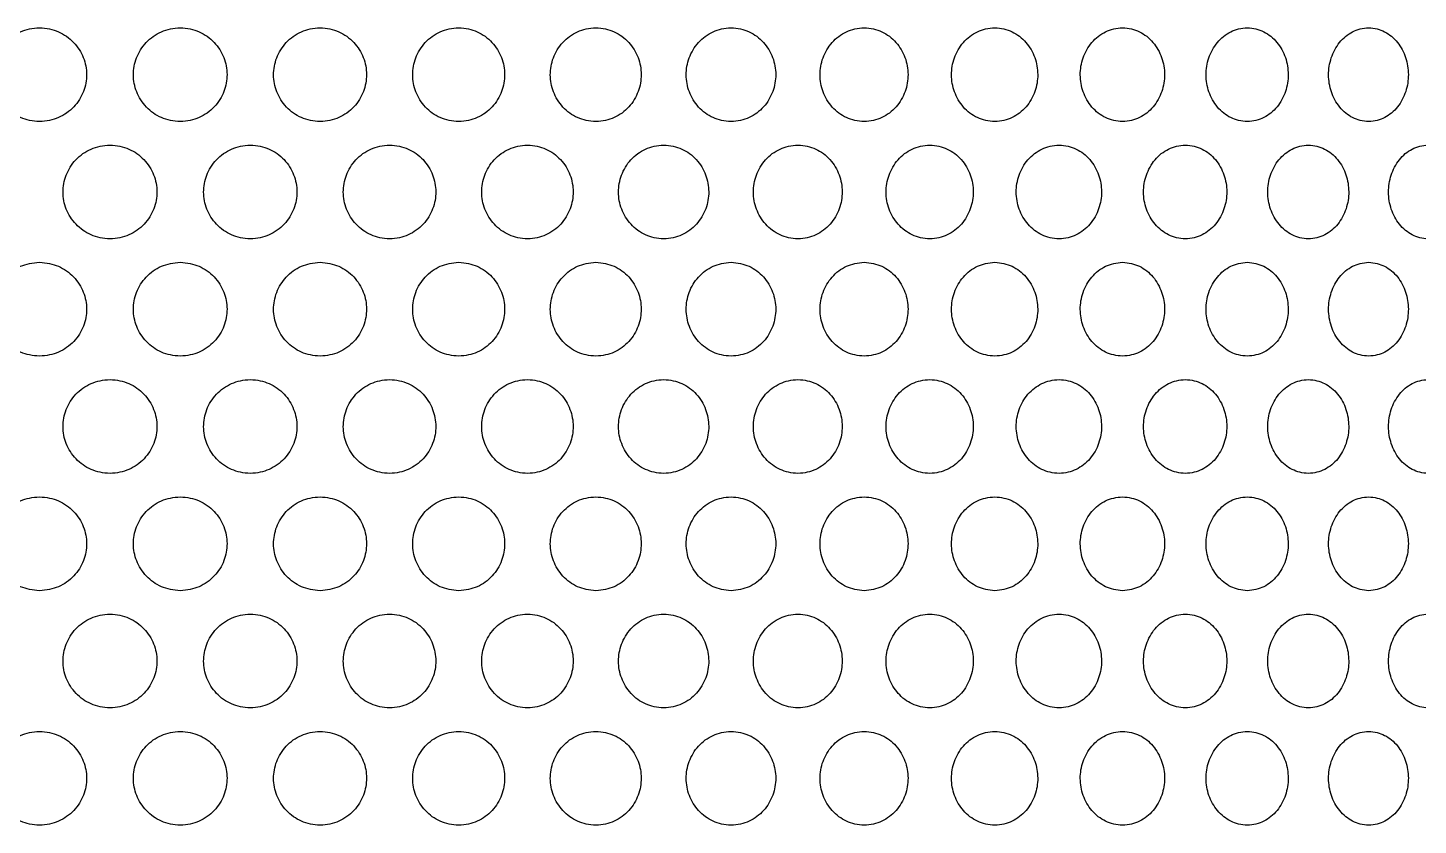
# Model space of a CAD drawing. Header units: millimetres. Extents: x 750 to 8479, y 2174 to 4333.
# Drawn here: x 1296.8 to 1415.4, y 2885.1 to 2953.1 of the extents above; entities that cross this region are included whole.
import ezdxf

# ---------------------------------------------------------------- set-up
doc = ezdxf.new("R2010")
doc.units = ezdxf.units.MM
doc.header["$LTSCALE"] = 153.67
doc.layers.add('02___PRT_ALL_AXES', color=7, linetype='CONTINUOUS')

msp = doc.modelspace()

# ---------------------------------------------------------------- linework, layer by layer
at = {"layer": '02___PRT_ALL_AXES', "color": 0, "linetype": 'Continuous'}
for points in [[(1297.82803, 2945.06591), (1297.23534, 2945.08775), (1296.17513, 2945.29974), (1294.84146, 2946.24269), (1294.00177, 2947.58256), (1293.72526, 2949.04925), (1293.99062, 2950.52312), (1294.82859, 2951.87762), (1296.16916, 2952.83075), (1297.23296, 2953.04428), (1297.82803, 2953.06591)], [(1297.82803, 2953.06591), (1298.42072, 2953.04407), (1299.48027, 2952.83209), (1300.8118, 2951.88914), (1301.64951, 2950.54927), (1301.92526, 2949.08257), (1301.66063, 2947.60871), (1300.82465, 2946.25421), (1299.48623, 2945.30107), (1298.4231, 2945.08754), (1297.82803, 2945.06591)], [(1309.82509, 2945.06591), (1309.23544, 2945.08775), (1308.18045, 2945.29974), (1306.85297, 2946.24269), (1306.01699, 2947.58256), (1305.74168, 2949.04925), (1306.00589, 2950.52312), (1306.84016, 2951.87762), (1308.17451, 2952.83075), (1309.23306, 2953.04428), (1309.82509, 2953.06591)], [(1309.82509, 2953.06591), (1310.41474, 2953.04407), (1311.46867, 2952.83209), (1312.79276, 2951.88914), (1313.62559, 2950.54927), (1313.89971, 2949.08257), (1313.63665, 2947.60871), (1312.80554, 2946.25421), (1311.47461, 2945.30107), (1310.41711, 2945.08754), (1309.82509, 2945.06591)], [(1321.74666, 2945.06591), (1321.16141, 2945.08775), (1320.11412, 2945.29974), (1318.79592, 2946.24269), (1317.9656, 2947.58256), (1317.69211, 2949.04925), (1317.95457, 2950.52312), (1318.78319, 2951.87762), (1320.10822, 2952.83075), (1321.15906, 2953.04428), (1321.74666, 2953.06591)], [(1321.74666, 2953.06591), (1322.33191, 2953.04407), (1323.37777, 2952.83209), (1324.69133, 2951.88914), (1325.51734, 2950.54927), (1325.78919, 2949.08257), (1325.52831, 2947.60871), (1324.704, 2946.25421), (1323.38365, 2945.30107), (1322.33426, 2945.08754), (1321.74666, 2945.06591)], [(1333.56498, 2945.06591), (1332.9855, 2945.08775), (1331.94833, 2945.29974), (1330.64249, 2946.24269), (1329.81975, 2947.58256), (1329.54874, 2949.04925), (1329.80882, 2950.52312), (1330.62988, 2951.87762), (1331.94249, 2952.83075), (1332.98317, 2953.04428), (1333.56498, 2953.06591)], [(1333.56498, 2953.06591), (1334.14446, 2953.04407), (1335.17981, 2952.83209), (1336.47978, 2951.88914), (1337.29705, 2950.54927), (1337.566, 2949.08257), (1337.3079, 2947.60871), (1336.49232, 2946.25421), (1335.18564, 2945.30107), (1334.14679, 2945.08754), (1333.56498, 2945.06591)], [(1345.25253, 2945.06591), (1344.68017, 2945.08775), (1343.65554, 2945.29974), (1342.36509, 2946.24269), (1341.55186, 2947.58256), (1341.28395, 2949.04925), (1341.54106, 2950.52312), (1342.35263, 2951.87762), (1343.64977, 2952.83075), (1344.67786, 2953.04428), (1345.25253, 2953.06591)], [(1345.25253, 2953.06591), (1345.82488, 2953.04407), (1346.84732, 2952.83209), (1348.13067, 2951.88914), (1348.9373, 2950.54927), (1349.20271, 2949.08257), (1348.94801, 2947.60871), (1348.14305, 2946.25421), (1346.85307, 2945.30107), (1345.82719, 2945.08754), (1345.25253, 2945.06591)], [(1356.78208, 2945.06591), (1356.21817, 2945.08775), (1355.20847, 2945.29974), (1353.93642, 2946.24269), (1353.13459, 2947.58256), (1352.87041, 2949.04925), (1353.12394, 2950.52312), (1353.92414, 2951.87762), (1355.20278, 2952.83075), (1356.2159, 2953.04428), (1356.78208, 2953.06591)], [(1356.78208, 2953.06591), (1357.34598, 2953.04407), (1358.35312, 2952.83209), (1359.61686, 2951.88914), (1360.41098, 2950.54927), (1360.67224, 2949.08257), (1360.42152, 2947.60871), (1359.62905, 2946.25421), (1358.35879, 2945.30107), (1357.34825, 2945.08754), (1356.78208, 2945.06591)], [(1368.12679, 2945.06591), (1367.57265, 2945.08775), (1366.58022, 2945.29974), (1365.32954, 2946.24269), (1364.54097, 2947.58256), (1364.28113, 2949.04925), (1364.5305, 2950.52312), (1365.31746, 2951.87762), (1366.57463, 2952.83075), (1367.57042, 2953.04428), (1368.12679, 2953.06591)], [(1368.12679, 2953.06591), (1368.68093, 2953.04407), (1369.67041, 2952.83209), (1370.91161, 2951.88914), (1371.69135, 2950.54927), (1371.94786, 2949.08257), (1371.7017, 2947.60871), (1370.92358, 2946.25421), (1369.67598, 2945.30107), (1368.68316, 2945.08754), (1368.12679, 2945.06591)], [(1379.26023, 2945.06591), (1378.71714, 2945.08775), (1377.74431, 2945.29974), (1376.5179, 2946.24269), (1375.74444, 2947.58256), (1375.48954, 2949.04925), (1375.73416, 2950.52312), (1376.50606, 2951.87762), (1377.73883, 2952.83075), (1378.71496, 2953.04428), (1379.26023, 2953.06591)], [(1379.26023, 2953.06591), (1379.80332, 2953.04407), (1380.77285, 2952.83209), (1381.98861, 2951.88914), (1382.75217, 2950.54927), (1383.00331, 2949.08257), (1382.7623, 2947.60871), (1382.00033, 2946.25421), (1380.77831, 2945.30107), (1379.8055, 2945.08754), (1379.26023, 2945.06591)], [(1390.15648, 2945.06591), (1389.62572, 2945.08775), (1388.67474, 2945.29974), (1387.47546, 2946.24269), (1386.7189, 2947.58256), (1386.46954, 2949.04925), (1386.70885, 2950.52312), (1387.46388, 2951.87762), (1388.66938, 2952.83075), (1389.62358, 2953.04428), (1390.15648, 2953.06591)], [(1390.15648, 2953.06591), (1390.68725, 2953.04407), (1391.63457, 2952.83209), (1392.82206, 2951.88914), (1393.56765, 2950.54927), (1393.81286, 2949.08257), (1393.57755, 2947.60871), (1392.83351, 2946.25421), (1391.6399, 2945.30107), (1390.68938, 2945.08754), (1390.15648, 2945.06591)], [(1400.79016, 2945.06591), (1400.27295, 2945.08775), (1399.34604, 2945.29974), (1398.17669, 2946.24269), (1397.4388, 2947.58256), (1397.19556, 2949.04925), (1397.429, 2950.52312), (1398.1654, 2951.87762), (1399.34082, 2952.83075), (1400.27087, 2953.04428), (1400.79016, 2953.06591)], [(1400.79016, 2953.06591), (1401.30737, 2953.04407), (1402.23028, 2952.83209), (1403.38673, 2951.88914), (1404.11263, 2950.54927), (1404.35132, 2949.08257), (1404.12226, 2947.60871), (1403.39788, 2946.25421), (1402.23548, 2945.30107), (1401.30945, 2945.08754), (1400.79016, 2945.06591)], [(1411.13651, 2945.06591), (1410.63406, 2945.08775), (1409.73338, 2945.29974), (1408.59668, 2946.24269), (1407.87917, 2947.58256), (1407.64262, 2949.04925), (1407.86964, 2950.52312), (1408.5857, 2951.87762), (1409.72831, 2952.83075), (1410.63204, 2953.04428), (1411.13651, 2953.06591)], [(1411.13651, 2953.06591), (1411.63896, 2953.04407), (1412.5353, 2952.83209), (1413.65802, 2951.88914), (1414.36253, 2950.54927), (1414.59415, 2949.08257), (1414.37187, 2947.60871), (1413.66885, 2946.25421), (1412.54035, 2945.30107), (1411.64098, 2945.08754), (1411.13651, 2945.06591)], [(1303.83425, 2935.06591), (1303.24291, 2935.08775), (1302.185, 2935.29974), (1300.85404, 2936.24269), (1300.01596, 2937.58256), (1299.73997, 2939.04925), (1300.00483, 2940.52312), (1300.84119, 2941.87762), (1302.17905, 2942.83075), (1303.24053, 2943.04428), (1303.83425, 2943.06591)], [(1303.83425, 2943.06591), (1304.42559, 2943.04407), (1305.48264, 2942.83209), (1306.81084, 2941.88914), (1307.64635, 2940.54927), (1307.92137, 2939.08257), (1307.65745, 2937.60871), (1306.82366, 2936.25421), (1305.4886, 2935.30107), (1304.42797, 2935.08754), (1303.83425, 2935.06591)], [(1315.79705, 2935.06591), (1315.20943, 2935.08775), (1314.15798, 2935.29974), (1312.83476, 2936.24269), (1312.00137, 2937.58256), (1311.72689, 2939.04925), (1311.99029, 2940.52312), (1312.82199, 2941.87762), (1314.15206, 2942.83075), (1315.20706, 2943.04428), (1315.79705, 2943.06591)], [(1315.79705, 2943.06591), (1316.38467, 2943.04407), (1317.43487, 2942.83209), (1318.75408, 2941.88914), (1319.58375, 2940.54927), (1319.85681, 2939.08257), (1319.59476, 2937.60871), (1318.76681, 2936.25421), (1317.44079, 2935.30107), (1316.38704, 2935.08754), (1315.79705, 2935.06591)], [(1327.67045, 2935.06591), (1327.08792, 2935.08775), (1326.04538, 2935.29974), (1324.73298, 2936.24269), (1323.90621, 2937.58256), (1323.63389, 2939.04925), (1323.89523, 2940.52312), (1324.72031, 2941.87762), (1326.03951, 2942.83075), (1327.08558, 2943.04428), (1327.67045, 2943.06591)], [(1327.67045, 2943.06591), (1328.25298, 2943.04407), (1329.29389, 2942.83209), (1330.60104, 2941.88914), (1331.42292, 2940.54927), (1331.6934, 2939.08257), (1331.43383, 2937.60871), (1330.61365, 2936.25421), (1329.29975, 2935.30107), (1328.25533, 2935.08754), (1327.67045, 2935.06591)], [(1339.42681, 2935.06591), (1338.85072, 2935.08775), (1337.81952, 2935.29974), (1336.521, 2936.24269), (1335.70278, 2937.58256), (1335.43324, 2939.04925), (1335.69191, 2940.52312), (1336.50846, 2941.87762), (1337.81371, 2942.83075), (1338.8484, 2943.04428), (1339.42681, 2943.06591)], [(1339.42681, 2943.06591), (1340.00289, 2943.04407), (1341.03209, 2942.83209), (1342.32412, 2941.88914), (1343.13631, 2940.54927), (1343.40357, 2939.08257), (1343.1471, 2937.60871), (1342.33659, 2936.25421), (1341.03788, 2935.30107), (1340.00521, 2935.08754), (1339.42681, 2935.06591)], [(1351.03874, 2935.06591), (1350.47044, 2935.08775), (1349.45298, 2935.29974), (1348.17136, 2936.24269), (1347.36359, 2937.58256), (1347.09747, 2939.04925), (1347.35286, 2940.52312), (1348.15898, 2941.87762), (1349.44725, 2942.83075), (1350.46815, 2943.04428), (1351.03874, 2943.06591)], [(1351.03874, 2943.06591), (1351.60704, 2943.04407), (1352.62211, 2942.83209), (1353.89603, 2941.88914), (1354.69664, 2940.54927), (1354.96005, 2939.08257), (1354.70727, 2937.60871), (1353.90832, 2936.25421), (1352.62783, 2935.30107), (1351.60932, 2935.08754), (1351.03874, 2935.06591)], [(1362.4792, 2935.06591), (1361.92001, 2935.08775), (1360.91866, 2935.29974), (1359.65693, 2936.24269), (1358.8615, 2937.58256), (1358.59941, 2939.04925), (1358.85093, 2940.52312), (1359.64474, 2941.87762), (1360.91302, 2942.83075), (1361.91776, 2943.04428), (1362.4792, 2943.06591)], [(1362.4792, 2943.06591), (1363.03839, 2943.04407), (1364.03698, 2942.83209), (1365.28982, 2941.88914), (1366.07698, 2940.54927), (1366.33594, 2939.08257), (1366.08743, 2937.60871), (1365.30191, 2936.25421), (1364.04261, 2935.30107), (1363.04064, 2935.08754), (1362.4792, 2935.06591)], [(1373.72155, 2935.06591), (1373.17278, 2935.08775), (1372.18986, 2935.29974), (1370.95096, 2936.24269), (1370.16971, 2937.58256), (1369.91227, 2939.04925), (1370.15933, 2940.52312), (1370.93899, 2941.87762), (1372.18432, 2942.83075), (1373.17057, 2943.04428), (1373.72155, 2943.06591)], [(1373.72155, 2943.06591), (1374.27032, 2943.04407), (1375.25012, 2942.83209), (1376.47895, 2941.88914), (1377.25083, 2940.54927), (1377.50473, 2939.08257), (1377.26107, 2937.60871), (1376.49081, 2936.25421), (1375.25563, 2935.30107), (1374.27253, 2935.08754), (1373.72155, 2935.06591)], [(1384.7396, 2935.06591), (1384.20252, 2935.08775), (1383.24033, 2935.29974), (1382.02714, 2936.24269), (1381.26191, 2937.58256), (1381.00971, 2939.04925), (1381.25174, 2940.52312), (1382.01542, 2941.87762), (1383.23491, 2942.83075), (1384.20036, 2943.04428), (1384.7396, 2943.06591)], [(1384.7396, 2943.06591), (1385.27669, 2943.04407), (1386.23539, 2942.83209), (1387.43737, 2941.88914), (1388.19216, 2940.54927), (1388.44041, 2939.08257), (1388.20218, 2937.60871), (1387.44896, 2936.25421), (1386.24079, 2935.30107), (1385.27885, 2935.08754), (1384.7396, 2935.06591)], [(1395.50771, 2935.06591), (1394.98357, 2935.08775), (1394.04435, 2935.29974), (1392.85969, 2936.24269), (1392.11225, 2937.58256), (1391.86588, 2939.04925), (1392.10232, 2940.52312), (1392.84825, 2941.87762), (1394.03906, 2942.83075), (1394.98146, 2943.04428), (1395.50771, 2943.06591)], [(1395.50771, 2943.06591), (1396.03185, 2943.04407), (1396.96723, 2942.83209), (1398.13955, 2941.88914), (1398.8755, 2940.54927), (1399.11752, 2939.08257), (1398.88527, 2937.60871), (1398.15085, 2936.25421), (1396.9725, 2935.30107), (1396.03395, 2935.08754), (1395.50771, 2935.06591)], [(1406.00077, 2935.06591), (1405.4908, 2935.08775), (1404.57674, 2935.29974), (1403.42338, 2936.24269), (1402.69547, 2937.58256), (1402.4555, 2939.04925), (1402.68579, 2940.52312), (1403.41223, 2941.87762), (1404.57159, 2942.83075), (1405.48874, 2943.04428), (1406.00077, 2943.06591)], [(1406.00077, 2943.06591), (1406.51075, 2943.04407), (1407.42064, 2942.83209), (1408.56056, 2941.88914), (1409.27597, 2940.54927), (1409.5112, 2939.08257), (1409.28546, 2937.60871), (1408.57155, 2936.25421), (1407.42577, 2935.30107), (1406.5128, 2935.08754), (1406.00077, 2935.06591)], [(1416.19437, 2935.06591), (1415.69975, 2935.08775), (1414.81297, 2935.29974), (1413.69359, 2936.24269), (1412.98691, 2937.58256), (1412.75391, 2939.04925), (1412.97752, 2940.52312), (1413.68278, 2941.87762), (1414.80798, 2942.83075), (1415.69776, 2943.04428), (1416.19437, 2943.06591)], [(1297.82803, 2925.06591), (1297.23534, 2925.08775), (1296.17513, 2925.29974), (1294.84146, 2926.24269), (1294.00177, 2927.58256), (1293.72526, 2929.04925), (1293.99062, 2930.52312), (1294.82859, 2931.87762), (1296.16916, 2932.83075), (1297.23296, 2933.04428), (1297.82803, 2933.06591)], [(1297.82803, 2933.06591), (1298.42072, 2933.04407), (1299.48027, 2932.83209), (1300.8118, 2931.88914), (1301.64951, 2930.54927), (1301.92526, 2929.08257), (1301.66063, 2927.60871), (1300.82465, 2926.25421), (1299.48623, 2925.30107), (1298.4231, 2925.08754), (1297.82803, 2925.06591)], [(1309.82509, 2925.06591), (1309.23544, 2925.08775), (1308.18045, 2925.29974), (1306.85297, 2926.24269), (1306.01699, 2927.58256), (1305.74168, 2929.04925), (1306.00589, 2930.52312), (1306.84016, 2931.87762), (1308.17451, 2932.83075), (1309.23306, 2933.04428), (1309.82509, 2933.06591)], [(1309.82509, 2933.06591), (1310.41474, 2933.04407), (1311.46867, 2932.83209), (1312.79276, 2931.88914), (1313.62559, 2930.54927), (1313.89971, 2929.08257), (1313.63665, 2927.60871), (1312.80554, 2926.25421), (1311.47461, 2925.30107), (1310.41711, 2925.08754), (1309.82509, 2925.06591)], [(1321.74666, 2925.06591), (1321.16141, 2925.08775), (1320.11412, 2925.29974), (1318.79592, 2926.24269), (1317.9656, 2927.58256), (1317.69211, 2929.04925), (1317.95457, 2930.52312), (1318.78319, 2931.87762), (1320.10822, 2932.83075), (1321.15906, 2933.04428), (1321.74666, 2933.06591)], [(1321.74666, 2933.06591), (1322.33191, 2933.04407), (1323.37777, 2932.83209), (1324.69133, 2931.88914), (1325.51734, 2930.54927), (1325.78919, 2929.08257), (1325.52831, 2927.60871), (1324.704, 2926.25421), (1323.38365, 2925.30107), (1322.33426, 2925.08754), (1321.74666, 2925.06591)], [(1333.56498, 2925.06591), (1332.9855, 2925.08775), (1331.94833, 2925.29974), (1330.64249, 2926.24269), (1329.81975, 2927.58256), (1329.54874, 2929.04925), (1329.80882, 2930.52312), (1330.62988, 2931.87762), (1331.94249, 2932.83075), (1332.98317, 2933.04428), (1333.56498, 2933.06591)], [(1333.56498, 2933.06591), (1334.14446, 2933.04407), (1335.17981, 2932.83209), (1336.47978, 2931.88914), (1337.29705, 2930.54927), (1337.566, 2929.08257), (1337.3079, 2927.60871), (1336.49232, 2926.25421), (1335.18564, 2925.30107), (1334.14679, 2925.08754), (1333.56498, 2925.06591)], [(1345.25253, 2925.06591), (1344.68017, 2925.08775), (1343.65554, 2925.29974), (1342.36509, 2926.24269), (1341.55186, 2927.58256), (1341.28395, 2929.04925), (1341.54106, 2930.52312), (1342.35263, 2931.87762), (1343.64977, 2932.83075), (1344.67786, 2933.04428), (1345.25253, 2933.06591)], [(1345.25253, 2933.06591), (1345.82488, 2933.04407), (1346.84732, 2932.83209), (1348.13067, 2931.88914), (1348.9373, 2930.54927), (1349.20271, 2929.08257), (1348.94801, 2927.60871), (1348.14305, 2926.25421), (1346.85307, 2925.30107), (1345.82719, 2925.08754), (1345.25253, 2925.06591)], [(1356.78208, 2925.06591), (1356.21817, 2925.08775), (1355.20847, 2925.29974), (1353.93642, 2926.24269), (1353.13459, 2927.58256), (1352.87041, 2929.04925), (1353.12394, 2930.52312), (1353.92414, 2931.87762), (1355.20278, 2932.83075), (1356.2159, 2933.04428), (1356.78208, 2933.06591)], [(1356.78208, 2933.06591), (1357.34598, 2933.04407), (1358.35312, 2932.83209), (1359.61686, 2931.88914), (1360.41098, 2930.54927), (1360.67224, 2929.08257), (1360.42152, 2927.60871), (1359.62905, 2926.25421), (1358.35879, 2925.30107), (1357.34825, 2925.08754), (1356.78208, 2925.06591)], [(1368.12679, 2925.06591), (1367.57265, 2925.08775), (1366.58022, 2925.29974), (1365.32954, 2926.24269), (1364.54097, 2927.58256), (1364.28113, 2929.04925), (1364.5305, 2930.52312), (1365.31746, 2931.87762), (1366.57463, 2932.83075), (1367.57042, 2933.04428), (1368.12679, 2933.06591)], [(1368.12679, 2933.06591), (1368.68093, 2933.04407), (1369.67041, 2932.83209), (1370.91161, 2931.88914), (1371.69135, 2930.54927), (1371.94786, 2929.08257), (1371.7017, 2927.60871), (1370.92358, 2926.25421), (1369.67598, 2925.30107), (1368.68316, 2925.08754), (1368.12679, 2925.06591)], [(1379.26023, 2925.06591), (1378.71714, 2925.08775), (1377.74431, 2925.29974), (1376.5179, 2926.24269), (1375.74444, 2927.58256), (1375.48954, 2929.04925), (1375.73416, 2930.52312), (1376.50606, 2931.87762), (1377.73883, 2932.83075), (1378.71496, 2933.04428), (1379.26023, 2933.06591)], [(1379.26023, 2933.06591), (1379.80332, 2933.04407), (1380.77285, 2932.83209), (1381.98861, 2931.88914), (1382.75217, 2930.54927), (1383.00331, 2929.08257), (1382.7623, 2927.60871), (1382.00033, 2926.25421), (1380.77831, 2925.30107), (1379.8055, 2925.08754), (1379.26023, 2925.06591)], [(1390.15648, 2925.06591), (1389.62572, 2925.08775), (1388.67474, 2925.29974), (1387.47546, 2926.24269), (1386.7189, 2927.58256), (1386.46954, 2929.04925), (1386.70885, 2930.52312), (1387.46388, 2931.87762), (1388.66938, 2932.83075), (1389.62358, 2933.04428), (1390.15648, 2933.06591)], [(1390.15648, 2933.06591), (1390.68725, 2933.04407), (1391.63457, 2932.83209), (1392.82206, 2931.88914), (1393.56765, 2930.54927), (1393.81286, 2929.08257), (1393.57755, 2927.60871), (1392.83351, 2926.25421), (1391.6399, 2925.30107), (1390.68938, 2925.08754), (1390.15648, 2925.06591)], [(1400.79016, 2925.06591), (1400.27295, 2925.08775), (1399.34604, 2925.29974), (1398.17669, 2926.24269), (1397.4388, 2927.58256), (1397.19556, 2929.04925), (1397.429, 2930.52312), (1398.1654, 2931.87762), (1399.34082, 2932.83075), (1400.27087, 2933.04428), (1400.79016, 2933.06591)], [(1400.79016, 2933.06591), (1401.30737, 2933.04407), (1402.23028, 2932.83209), (1403.38673, 2931.88914), (1404.11263, 2930.54927), (1404.35132, 2929.08257), (1404.12226, 2927.60871), (1403.39788, 2926.25421), (1402.23548, 2925.30107), (1401.30945, 2925.08754), (1400.79016, 2925.06591)], [(1411.13651, 2925.06591), (1410.63406, 2925.08775), (1409.73338, 2925.29974), (1408.59668, 2926.24269), (1407.87917, 2927.58256), (1407.64262, 2929.04925), (1407.86964, 2930.52312), (1408.5857, 2931.87762), (1409.72831, 2932.83075), (1410.63204, 2933.04428), (1411.13651, 2933.06591)], [(1411.13651, 2933.06591), (1411.63896, 2933.04407), (1412.5353, 2932.83209), (1413.65802, 2931.88914), (1414.36253, 2930.54927), (1414.59415, 2929.08257), (1414.37187, 2927.60871), (1413.66885, 2926.25421), (1412.54035, 2925.30107), (1411.64098, 2925.08754), (1411.13651, 2925.06591)], [(1303.83425, 2915.06591), (1303.24291, 2915.08775), (1302.185, 2915.29974), (1300.85404, 2916.24269), (1300.01596, 2917.58256), (1299.73997, 2919.04925), (1300.00483, 2920.52312), (1300.84119, 2921.87762), (1302.17905, 2922.83075), (1303.24053, 2923.04428), (1303.83425, 2923.06591)], [(1303.83425, 2923.06591), (1304.42559, 2923.04407), (1305.48264, 2922.83209), (1306.81084, 2921.88914), (1307.64635, 2920.54927), (1307.92137, 2919.08257), (1307.65745, 2917.60871), (1306.82366, 2916.25421), (1305.4886, 2915.30107), (1304.42797, 2915.08754), (1303.83425, 2915.06591)], [(1315.79705, 2915.06591), (1315.20943, 2915.08775), (1314.15798, 2915.29974), (1312.83476, 2916.24269), (1312.00137, 2917.58256), (1311.72689, 2919.04925), (1311.99029, 2920.52312), (1312.82199, 2921.87762), (1314.15206, 2922.83075), (1315.20706, 2923.04428), (1315.79705, 2923.06591)], [(1315.79705, 2923.06591), (1316.38467, 2923.04407), (1317.43487, 2922.83209), (1318.75408, 2921.88914), (1319.58375, 2920.54927), (1319.85681, 2919.08257), (1319.59476, 2917.60871), (1318.76681, 2916.25421), (1317.44079, 2915.30107), (1316.38704, 2915.08754), (1315.79705, 2915.06591)], [(1327.67045, 2915.06591), (1327.08792, 2915.08775), (1326.04538, 2915.29974), (1324.73298, 2916.24269), (1323.90621, 2917.58256), (1323.63389, 2919.04925), (1323.89523, 2920.52312), (1324.72031, 2921.87762), (1326.03951, 2922.83075), (1327.08558, 2923.04428), (1327.67045, 2923.06591)], [(1327.67045, 2923.06591), (1328.25298, 2923.04407), (1329.29389, 2922.83209), (1330.60104, 2921.88914), (1331.42292, 2920.54927), (1331.6934, 2919.08257), (1331.43383, 2917.60871), (1330.61365, 2916.25421), (1329.29975, 2915.30107), (1328.25533, 2915.08754), (1327.67045, 2915.06591)], [(1339.42681, 2915.06591), (1338.85072, 2915.08775), (1337.81952, 2915.29974), (1336.521, 2916.24269), (1335.70278, 2917.58256), (1335.43324, 2919.04925), (1335.69191, 2920.52312), (1336.50846, 2921.87762), (1337.81371, 2922.83075), (1338.8484, 2923.04428), (1339.42681, 2923.06591)], [(1339.42681, 2923.06591), (1340.00289, 2923.04407), (1341.03209, 2922.83209), (1342.32412, 2921.88914), (1343.13631, 2920.54927), (1343.40357, 2919.08257), (1343.1471, 2917.60871), (1342.33659, 2916.25421), (1341.03788, 2915.30107), (1340.00521, 2915.08754), (1339.42681, 2915.06591)], [(1351.03874, 2915.06591), (1350.47044, 2915.08775), (1349.45298, 2915.29974), (1348.17136, 2916.24269), (1347.36359, 2917.58256), (1347.09747, 2919.04925), (1347.35286, 2920.52312), (1348.15898, 2921.87762), (1349.44725, 2922.83075), (1350.46815, 2923.04428), (1351.03874, 2923.06591)], [(1351.03874, 2923.06591), (1351.60704, 2923.04407), (1352.62211, 2922.83209), (1353.89603, 2921.88914), (1354.69664, 2920.54927), (1354.96005, 2919.08257), (1354.70727, 2917.60871), (1353.90832, 2916.25421), (1352.62783, 2915.30107), (1351.60932, 2915.08754), (1351.03874, 2915.06591)], [(1362.4792, 2915.06591), (1361.92001, 2915.08775), (1360.91866, 2915.29974), (1359.65693, 2916.24269), (1358.8615, 2917.58256), (1358.59941, 2919.04925), (1358.85093, 2920.52312), (1359.64474, 2921.87762), (1360.91302, 2922.83075), (1361.91776, 2923.04428), (1362.4792, 2923.06591)], [(1362.4792, 2923.06591), (1363.03839, 2923.04407), (1364.03698, 2922.83209), (1365.28982, 2921.88914), (1366.07698, 2920.54927), (1366.33594, 2919.08257), (1366.08743, 2917.60871), (1365.30191, 2916.25421), (1364.04261, 2915.30107), (1363.04064, 2915.08754), (1362.4792, 2915.06591)], [(1373.72155, 2915.06591), (1373.17278, 2915.08775), (1372.18986, 2915.29974), (1370.95096, 2916.24269), (1370.16971, 2917.58256), (1369.91227, 2919.04925), (1370.15933, 2920.52312), (1370.93899, 2921.87762), (1372.18432, 2922.83075), (1373.17057, 2923.04428), (1373.72155, 2923.06591)], [(1373.72155, 2923.06591), (1374.27032, 2923.04407), (1375.25012, 2922.83209), (1376.47895, 2921.88914), (1377.25083, 2920.54927), (1377.50473, 2919.08257), (1377.26107, 2917.60871), (1376.49081, 2916.25421), (1375.25563, 2915.30107), (1374.27253, 2915.08754), (1373.72155, 2915.06591)], [(1384.7396, 2915.06591), (1384.20252, 2915.08775), (1383.24033, 2915.29974), (1382.02714, 2916.24269), (1381.26191, 2917.58256), (1381.00971, 2919.04925), (1381.25174, 2920.52312), (1382.01542, 2921.87762), (1383.23491, 2922.83075), (1384.20036, 2923.04428), (1384.7396, 2923.06591)], [(1384.7396, 2923.06591), (1385.27669, 2923.04407), (1386.23539, 2922.83209), (1387.43737, 2921.88914), (1388.19216, 2920.54927), (1388.44041, 2919.08257), (1388.20218, 2917.60871), (1387.44896, 2916.25421), (1386.24079, 2915.30107), (1385.27885, 2915.08754), (1384.7396, 2915.06591)], [(1395.50771, 2915.06591), (1394.98357, 2915.08775), (1394.04435, 2915.29974), (1392.85969, 2916.24269), (1392.11225, 2917.58256), (1391.86588, 2919.04925), (1392.10232, 2920.52312), (1392.84825, 2921.87762), (1394.03906, 2922.83075), (1394.98146, 2923.04428), (1395.50771, 2923.06591)], [(1395.50771, 2923.06591), (1396.03185, 2923.04407), (1396.96723, 2922.83209), (1398.13955, 2921.88914), (1398.8755, 2920.54927), (1399.11752, 2919.08257), (1398.88527, 2917.60871), (1398.15085, 2916.25421), (1396.9725, 2915.30107), (1396.03395, 2915.08754), (1395.50771, 2915.06591)], [(1406.00077, 2915.06591), (1405.4908, 2915.08775), (1404.57674, 2915.29974), (1403.42338, 2916.24269), (1402.69547, 2917.58256), (1402.4555, 2919.04925), (1402.68579, 2920.52312), (1403.41223, 2921.87762), (1404.57159, 2922.83075), (1405.48874, 2923.04428), (1406.00077, 2923.06591)], [(1406.00077, 2923.06591), (1406.51075, 2923.04407), (1407.42064, 2922.83209), (1408.56056, 2921.88914), (1409.27597, 2920.54927), (1409.5112, 2919.08257), (1409.28546, 2917.60871), (1408.57155, 2916.25421), (1407.42577, 2915.30107), (1406.5128, 2915.08754), (1406.00077, 2915.06591)], [(1416.19437, 2915.06591), (1415.69975, 2915.08775), (1414.81297, 2915.29974), (1413.69359, 2916.24269), (1412.98691, 2917.58256), (1412.75391, 2919.04925), (1412.97752, 2920.52312), (1413.68278, 2921.87762), (1414.80798, 2922.83075), (1415.69776, 2923.04428), (1416.19437, 2923.06591)], [(1297.82803, 2905.06591), (1297.23534, 2905.08775), (1296.17513, 2905.29974), (1294.84146, 2906.24269), (1294.00177, 2907.58256), (1293.72526, 2909.04925), (1293.99062, 2910.52312), (1294.82859, 2911.87762), (1296.16916, 2912.83075), (1297.23296, 2913.04428), (1297.82803, 2913.06591)], [(1297.82803, 2913.06591), (1298.42072, 2913.04407), (1299.48027, 2912.83209), (1300.8118, 2911.88914), (1301.64951, 2910.54927), (1301.92526, 2909.08257), (1301.66063, 2907.60871), (1300.82465, 2906.25421), (1299.48623, 2905.30107), (1298.4231, 2905.08754), (1297.82803, 2905.06591)], [(1309.82509, 2905.06591), (1309.23544, 2905.08775), (1308.18045, 2905.29974), (1306.85297, 2906.24269), (1306.01699, 2907.58256), (1305.74168, 2909.04925), (1306.00589, 2910.52312), (1306.84016, 2911.87762), (1308.17451, 2912.83075), (1309.23306, 2913.04428), (1309.82509, 2913.06591)], [(1309.82509, 2913.06591), (1310.41474, 2913.04407), (1311.46867, 2912.83209), (1312.79276, 2911.88914), (1313.62559, 2910.54927), (1313.89971, 2909.08257), (1313.63665, 2907.60871), (1312.80554, 2906.25421), (1311.47461, 2905.30107), (1310.41711, 2905.08754), (1309.82509, 2905.06591)], [(1321.74666, 2905.06591), (1321.16141, 2905.08775), (1320.11412, 2905.29974), (1318.79592, 2906.24269), (1317.9656, 2907.58256), (1317.69211, 2909.04925), (1317.95457, 2910.52312), (1318.78319, 2911.87762), (1320.10822, 2912.83075), (1321.15906, 2913.04428), (1321.74666, 2913.06591)], [(1321.74666, 2913.06591), (1322.33191, 2913.04407), (1323.37777, 2912.83209), (1324.69133, 2911.88914), (1325.51734, 2910.54927), (1325.78919, 2909.08257), (1325.52831, 2907.60871), (1324.704, 2906.25421), (1323.38365, 2905.30107), (1322.33426, 2905.08754), (1321.74666, 2905.06591)], [(1333.56498, 2905.06591), (1332.9855, 2905.08775), (1331.94833, 2905.29974), (1330.64249, 2906.24269), (1329.81975, 2907.58256), (1329.54874, 2909.04925), (1329.80882, 2910.52312), (1330.62988, 2911.87762), (1331.94249, 2912.83075), (1332.98317, 2913.04428), (1333.56498, 2913.06591)], [(1333.56498, 2913.06591), (1334.14446, 2913.04407), (1335.17981, 2912.83209), (1336.47978, 2911.88914), (1337.29705, 2910.54927), (1337.566, 2909.08257), (1337.3079, 2907.60871), (1336.49232, 2906.25421), (1335.18564, 2905.30107), (1334.14679, 2905.08754), (1333.56498, 2905.06591)], [(1345.25253, 2905.06591), (1344.68017, 2905.08775), (1343.65554, 2905.29974), (1342.36509, 2906.24269), (1341.55186, 2907.58256), (1341.28395, 2909.04925), (1341.54106, 2910.52312), (1342.35263, 2911.87762), (1343.64977, 2912.83075), (1344.67786, 2913.04428), (1345.25253, 2913.06591)], [(1345.25253, 2913.06591), (1345.82488, 2913.04407), (1346.84732, 2912.83209), (1348.13067, 2911.88914), (1348.9373, 2910.54927), (1349.20271, 2909.08257), (1348.94801, 2907.60871), (1348.14305, 2906.25421), (1346.85307, 2905.30107), (1345.82719, 2905.08754), (1345.25253, 2905.06591)], [(1356.78208, 2905.06591), (1356.21817, 2905.08775), (1355.20847, 2905.29974), (1353.93642, 2906.24269), (1353.13459, 2907.58256), (1352.87041, 2909.04925), (1353.12394, 2910.52312), (1353.92414, 2911.87762), (1355.20278, 2912.83075), (1356.2159, 2913.04428), (1356.78208, 2913.06591)], [(1356.78208, 2913.06591), (1357.34598, 2913.04407), (1358.35312, 2912.83209), (1359.61686, 2911.88914), (1360.41098, 2910.54927), (1360.67224, 2909.08257), (1360.42152, 2907.60871), (1359.62905, 2906.25421), (1358.35879, 2905.30107), (1357.34825, 2905.08754), (1356.78208, 2905.06591)], [(1368.12679, 2905.06591), (1367.57265, 2905.08775), (1366.58022, 2905.29974), (1365.32954, 2906.24269), (1364.54097, 2907.58256), (1364.28113, 2909.04925), (1364.5305, 2910.52312), (1365.31746, 2911.87762), (1366.57463, 2912.83075), (1367.57042, 2913.04428), (1368.12679, 2913.06591)], [(1368.12679, 2913.06591), (1368.68093, 2913.04407), (1369.67041, 2912.83209), (1370.91161, 2911.88914), (1371.69135, 2910.54927), (1371.94786, 2909.08257), (1371.7017, 2907.60871), (1370.92358, 2906.25421), (1369.67598, 2905.30107), (1368.68316, 2905.08754), (1368.12679, 2905.06591)], [(1379.26023, 2905.06591), (1378.71714, 2905.08775), (1377.74431, 2905.29974), (1376.5179, 2906.24269), (1375.74444, 2907.58256), (1375.48954, 2909.04925), (1375.73416, 2910.52312), (1376.50606, 2911.87762), (1377.73883, 2912.83075), (1378.71496, 2913.04428), (1379.26023, 2913.06591)], [(1379.26023, 2913.06591), (1379.80332, 2913.04407), (1380.77285, 2912.83209), (1381.98861, 2911.88914), (1382.75217, 2910.54927), (1383.00331, 2909.08257), (1382.7623, 2907.60871), (1382.00033, 2906.25421), (1380.77831, 2905.30107), (1379.8055, 2905.08754), (1379.26023, 2905.06591)], [(1390.15648, 2905.06591), (1389.62572, 2905.08775), (1388.67474, 2905.29974), (1387.47546, 2906.24269), (1386.7189, 2907.58256), (1386.46954, 2909.04925), (1386.70885, 2910.52312), (1387.46388, 2911.87762), (1388.66938, 2912.83075), (1389.62358, 2913.04428), (1390.15648, 2913.06591)], [(1390.15648, 2913.06591), (1390.68725, 2913.04407), (1391.63457, 2912.83209), (1392.82206, 2911.88914), (1393.56765, 2910.54927), (1393.81286, 2909.08257), (1393.57755, 2907.60871), (1392.83351, 2906.25421), (1391.6399, 2905.30107), (1390.68938, 2905.08754), (1390.15648, 2905.06591)], [(1400.79016, 2905.06591), (1400.27295, 2905.08775), (1399.34604, 2905.29974), (1398.17669, 2906.24269), (1397.4388, 2907.58256), (1397.19556, 2909.04925), (1397.429, 2910.52312), (1398.1654, 2911.87762), (1399.34082, 2912.83075), (1400.27087, 2913.04428), (1400.79016, 2913.06591)], [(1400.79016, 2913.06591), (1401.30737, 2913.04407), (1402.23028, 2912.83209), (1403.38673, 2911.88914), (1404.11263, 2910.54927), (1404.35132, 2909.08257), (1404.12226, 2907.60871), (1403.39788, 2906.25421), (1402.23548, 2905.30107), (1401.30945, 2905.08754), (1400.79016, 2905.06591)], [(1411.13651, 2905.06591), (1410.63406, 2905.08775), (1409.73338, 2905.29974), (1408.59668, 2906.24269), (1407.87917, 2907.58256), (1407.64262, 2909.04925), (1407.86964, 2910.52312), (1408.5857, 2911.87762), (1409.72831, 2912.83075), (1410.63204, 2913.04428), (1411.13651, 2913.06591)], [(1411.13651, 2913.06591), (1411.63896, 2913.04407), (1412.5353, 2912.83209), (1413.65802, 2911.88914), (1414.36253, 2910.54927), (1414.59415, 2909.08257), (1414.37187, 2907.60871), (1413.66885, 2906.25421), (1412.54035, 2905.30107), (1411.64098, 2905.08754), (1411.13651, 2905.06591)], [(1303.83425, 2895.06591), (1303.24291, 2895.08775), (1302.185, 2895.29974), (1300.85404, 2896.24269), (1300.01596, 2897.58256), (1299.73997, 2899.04925), (1300.00483, 2900.52312), (1300.84119, 2901.87762), (1302.17905, 2902.83075), (1303.24053, 2903.04428), (1303.83425, 2903.06591)], [(1303.83425, 2903.06591), (1304.42559, 2903.04407), (1305.48264, 2902.83209), (1306.81084, 2901.88914), (1307.64635, 2900.54927), (1307.92137, 2899.08257), (1307.65745, 2897.60871), (1306.82366, 2896.25421), (1305.4886, 2895.30107), (1304.42797, 2895.08754), (1303.83425, 2895.06591)], [(1315.79705, 2895.06591), (1315.20943, 2895.08775), (1314.15798, 2895.29974), (1312.83476, 2896.24269), (1312.00137, 2897.58256), (1311.72689, 2899.04925), (1311.99029, 2900.52312), (1312.82199, 2901.87762), (1314.15206, 2902.83075), (1315.20706, 2903.04428), (1315.79705, 2903.06591)], [(1315.79705, 2903.06591), (1316.38467, 2903.04407), (1317.43487, 2902.83209), (1318.75408, 2901.88914), (1319.58375, 2900.54927), (1319.85681, 2899.08257), (1319.59476, 2897.60871), (1318.76681, 2896.25421), (1317.44079, 2895.30107), (1316.38704, 2895.08754), (1315.79705, 2895.06591)], [(1327.67045, 2895.06591), (1327.08792, 2895.08775), (1326.04538, 2895.29974), (1324.73298, 2896.24269), (1323.90621, 2897.58256), (1323.63389, 2899.04925), (1323.89523, 2900.52312), (1324.72031, 2901.87762), (1326.03951, 2902.83075), (1327.08558, 2903.04428), (1327.67045, 2903.06591)], [(1327.67045, 2903.06591), (1328.25298, 2903.04407), (1329.29389, 2902.83209), (1330.60104, 2901.88914), (1331.42292, 2900.54927), (1331.6934, 2899.08257), (1331.43383, 2897.60871), (1330.61365, 2896.25421), (1329.29975, 2895.30107), (1328.25533, 2895.08754), (1327.67045, 2895.06591)], [(1339.42681, 2895.06591), (1338.85072, 2895.08775), (1337.81952, 2895.29974), (1336.521, 2896.24269), (1335.70278, 2897.58256), (1335.43324, 2899.04925), (1335.69191, 2900.52312), (1336.50846, 2901.87762), (1337.81371, 2902.83075), (1338.8484, 2903.04428), (1339.42681, 2903.06591)], [(1339.42681, 2903.06591), (1340.00289, 2903.04407), (1341.03209, 2902.83209), (1342.32412, 2901.88914), (1343.13631, 2900.54927), (1343.40357, 2899.08257), (1343.1471, 2897.60871), (1342.33659, 2896.25421), (1341.03788, 2895.30107), (1340.00521, 2895.08754), (1339.42681, 2895.06591)], [(1351.03874, 2895.06591), (1350.47044, 2895.08775), (1349.45298, 2895.29974), (1348.17136, 2896.24269), (1347.36359, 2897.58256), (1347.09747, 2899.04925), (1347.35286, 2900.52312), (1348.15898, 2901.87762), (1349.44725, 2902.83075), (1350.46815, 2903.04428), (1351.03874, 2903.06591)], [(1351.03874, 2903.06591), (1351.60704, 2903.04407), (1352.62211, 2902.83209), (1353.89603, 2901.88914), (1354.69664, 2900.54927), (1354.96005, 2899.08257), (1354.70727, 2897.60871), (1353.90832, 2896.25421), (1352.62783, 2895.30107), (1351.60932, 2895.08754), (1351.03874, 2895.06591)], [(1362.4792, 2895.06591), (1361.92001, 2895.08775), (1360.91866, 2895.29974), (1359.65693, 2896.24269), (1358.8615, 2897.58256), (1358.59941, 2899.04925), (1358.85093, 2900.52312), (1359.64474, 2901.87762), (1360.91302, 2902.83075), (1361.91776, 2903.04428), (1362.4792, 2903.06591)], [(1362.4792, 2903.06591), (1363.03839, 2903.04407), (1364.03698, 2902.83209), (1365.28982, 2901.88914), (1366.07698, 2900.54927), (1366.33594, 2899.08257), (1366.08743, 2897.60871), (1365.30191, 2896.25421), (1364.04261, 2895.30107), (1363.04064, 2895.08754), (1362.4792, 2895.06591)], [(1373.72155, 2895.06591), (1373.17278, 2895.08775), (1372.18986, 2895.29974), (1370.95096, 2896.24269), (1370.16971, 2897.58256), (1369.91227, 2899.04925), (1370.15933, 2900.52312), (1370.93899, 2901.87762), (1372.18432, 2902.83075), (1373.17057, 2903.04428), (1373.72155, 2903.06591)], [(1373.72155, 2903.06591), (1374.27032, 2903.04407), (1375.25012, 2902.83209), (1376.47895, 2901.88914), (1377.25083, 2900.54927), (1377.50473, 2899.08257), (1377.26107, 2897.60871), (1376.49081, 2896.25421), (1375.25563, 2895.30107), (1374.27253, 2895.08754), (1373.72155, 2895.06591)], [(1384.7396, 2895.06591), (1384.20252, 2895.08775), (1383.24033, 2895.29974), (1382.02714, 2896.24269), (1381.26191, 2897.58256), (1381.00971, 2899.04925), (1381.25174, 2900.52312), (1382.01542, 2901.87762), (1383.23491, 2902.83075), (1384.20036, 2903.04428), (1384.7396, 2903.06591)], [(1384.7396, 2903.06591), (1385.27669, 2903.04407), (1386.23539, 2902.83209), (1387.43737, 2901.88914), (1388.19216, 2900.54927), (1388.44041, 2899.08257), (1388.20218, 2897.60871), (1387.44896, 2896.25421), (1386.24079, 2895.30107), (1385.27885, 2895.08754), (1384.7396, 2895.06591)], [(1395.50771, 2895.06591), (1394.98357, 2895.08775), (1394.04435, 2895.29974), (1392.85969, 2896.24269), (1392.11225, 2897.58256), (1391.86588, 2899.04925), (1392.10232, 2900.52312), (1392.84825, 2901.87762), (1394.03906, 2902.83075), (1394.98146, 2903.04428), (1395.50771, 2903.06591)], [(1395.50771, 2903.06591), (1396.03185, 2903.04407), (1396.96723, 2902.83209), (1398.13955, 2901.88914), (1398.8755, 2900.54927), (1399.11752, 2899.08257), (1398.88527, 2897.60871), (1398.15085, 2896.25421), (1396.9725, 2895.30107), (1396.03395, 2895.08754), (1395.50771, 2895.06591)], [(1406.00077, 2895.06591), (1405.4908, 2895.08775), (1404.57674, 2895.29974), (1403.42338, 2896.24269), (1402.69547, 2897.58256), (1402.4555, 2899.04925), (1402.68579, 2900.52312), (1403.41223, 2901.87762), (1404.57159, 2902.83075), (1405.48874, 2903.04428), (1406.00077, 2903.06591)], [(1406.00077, 2903.06591), (1406.51075, 2903.04407), (1407.42064, 2902.83209), (1408.56056, 2901.88914), (1409.27597, 2900.54927), (1409.5112, 2899.08257), (1409.28546, 2897.60871), (1408.57155, 2896.25421), (1407.42577, 2895.30107), (1406.5128, 2895.08754), (1406.00077, 2895.06591)], [(1416.19437, 2895.06591), (1415.69975, 2895.08775), (1414.81297, 2895.29974), (1413.69359, 2896.24269), (1412.98691, 2897.58256), (1412.75391, 2899.04925), (1412.97752, 2900.52312), (1413.68278, 2901.87762), (1414.80798, 2902.83075), (1415.69776, 2903.04428), (1416.19437, 2903.06591)], [(1297.82803, 2885.06591), (1297.23534, 2885.08775), (1296.17513, 2885.29974), (1294.84146, 2886.24269), (1294.00177, 2887.58256), (1293.72526, 2889.04925), (1293.99062, 2890.52312), (1294.82859, 2891.87762), (1296.16916, 2892.83075), (1297.23296, 2893.04428), (1297.82803, 2893.06591)], [(1297.82803, 2893.06591), (1298.42072, 2893.04407), (1299.48027, 2892.83209), (1300.8118, 2891.88914), (1301.64951, 2890.54927), (1301.92526, 2889.08257), (1301.66063, 2887.60871), (1300.82465, 2886.25421), (1299.48623, 2885.30107), (1298.4231, 2885.08754), (1297.82803, 2885.06591)], [(1309.82509, 2885.06591), (1309.23544, 2885.08775), (1308.18045, 2885.29974), (1306.85297, 2886.24269), (1306.01699, 2887.58256), (1305.74168, 2889.04925), (1306.00589, 2890.52312), (1306.84016, 2891.87762), (1308.17451, 2892.83075), (1309.23306, 2893.04428), (1309.82509, 2893.06591)], [(1309.82509, 2893.06591), (1310.41474, 2893.04407), (1311.46867, 2892.83209), (1312.79276, 2891.88914), (1313.62559, 2890.54927), (1313.89971, 2889.08257), (1313.63665, 2887.60871), (1312.80554, 2886.25421), (1311.47461, 2885.30107), (1310.41711, 2885.08754), (1309.82509, 2885.06591)], [(1321.74666, 2885.06591), (1321.16141, 2885.08775), (1320.11412, 2885.29974), (1318.79592, 2886.24269), (1317.9656, 2887.58256), (1317.69211, 2889.04925), (1317.95457, 2890.52312), (1318.78319, 2891.87762), (1320.10822, 2892.83075), (1321.15906, 2893.04428), (1321.74666, 2893.06591)], [(1321.74666, 2893.06591), (1322.33191, 2893.04407), (1323.37777, 2892.83209), (1324.69133, 2891.88914), (1325.51734, 2890.54927), (1325.78919, 2889.08257), (1325.52831, 2887.60871), (1324.704, 2886.25421), (1323.38365, 2885.30107), (1322.33426, 2885.08754), (1321.74666, 2885.06591)], [(1333.56498, 2885.06591), (1332.9855, 2885.08775), (1331.94833, 2885.29974), (1330.64249, 2886.24269), (1329.81975, 2887.58256), (1329.54874, 2889.04925), (1329.80882, 2890.52312), (1330.62988, 2891.87762), (1331.94249, 2892.83075), (1332.98317, 2893.04428), (1333.56498, 2893.06591)], [(1333.56498, 2893.06591), (1334.14446, 2893.04407), (1335.17981, 2892.83209), (1336.47978, 2891.88914), (1337.29705, 2890.54927), (1337.566, 2889.08257), (1337.3079, 2887.60871), (1336.49232, 2886.25421), (1335.18564, 2885.30107), (1334.14679, 2885.08754), (1333.56498, 2885.06591)], [(1345.25253, 2885.06591), (1344.68017, 2885.08775), (1343.65554, 2885.29974), (1342.36509, 2886.24269), (1341.55186, 2887.58256), (1341.28395, 2889.04925), (1341.54106, 2890.52312), (1342.35263, 2891.87762), (1343.64977, 2892.83075), (1344.67786, 2893.04428), (1345.25253, 2893.06591)], [(1345.25253, 2893.06591), (1345.82488, 2893.04407), (1346.84732, 2892.83209), (1348.13067, 2891.88914), (1348.9373, 2890.54927), (1349.20271, 2889.08257), (1348.94801, 2887.60871), (1348.14305, 2886.25421), (1346.85307, 2885.30107), (1345.82719, 2885.08754), (1345.25253, 2885.06591)], [(1356.78208, 2885.06591), (1356.21817, 2885.08775), (1355.20847, 2885.29974), (1353.93642, 2886.24269), (1353.13459, 2887.58256), (1352.87041, 2889.04925), (1353.12394, 2890.52312), (1353.92414, 2891.87762), (1355.20278, 2892.83075), (1356.2159, 2893.04428), (1356.78208, 2893.06591)], [(1356.78208, 2893.06591), (1357.34598, 2893.04407), (1358.35312, 2892.83209), (1359.61686, 2891.88914), (1360.41098, 2890.54927), (1360.67224, 2889.08257), (1360.42152, 2887.60871), (1359.62905, 2886.25421), (1358.35879, 2885.30107), (1357.34825, 2885.08754), (1356.78208, 2885.06591)], [(1368.12679, 2885.06591), (1367.57265, 2885.08775), (1366.58022, 2885.29974), (1365.32954, 2886.24269), (1364.54097, 2887.58256), (1364.28113, 2889.04925), (1364.5305, 2890.52312), (1365.31746, 2891.87762), (1366.57463, 2892.83075), (1367.57042, 2893.04428), (1368.12679, 2893.06591)], [(1368.12679, 2893.06591), (1368.68093, 2893.04407), (1369.67041, 2892.83209), (1370.91161, 2891.88914), (1371.69135, 2890.54927), (1371.94786, 2889.08257), (1371.7017, 2887.60871), (1370.92358, 2886.25421), (1369.67598, 2885.30107), (1368.68316, 2885.08754), (1368.12679, 2885.06591)], [(1379.26023, 2885.06591), (1378.71714, 2885.08775), (1377.74431, 2885.29974), (1376.5179, 2886.24269), (1375.74444, 2887.58256), (1375.48954, 2889.04925), (1375.73416, 2890.52312), (1376.50606, 2891.87762), (1377.73883, 2892.83075), (1378.71496, 2893.04428), (1379.26023, 2893.06591)], [(1379.26023, 2893.06591), (1379.80332, 2893.04407), (1380.77285, 2892.83209), (1381.98861, 2891.88914), (1382.75217, 2890.54927), (1383.00331, 2889.08257), (1382.7623, 2887.60871), (1382.00033, 2886.25421), (1380.77831, 2885.30107), (1379.8055, 2885.08754), (1379.26023, 2885.06591)], [(1390.15648, 2885.06591), (1389.62572, 2885.08775), (1388.67474, 2885.29974), (1387.47546, 2886.24269), (1386.7189, 2887.58256), (1386.46954, 2889.04925), (1386.70885, 2890.52312), (1387.46388, 2891.87762), (1388.66938, 2892.83075), (1389.62358, 2893.04428), (1390.15648, 2893.06591)], [(1390.15648, 2893.06591), (1390.68725, 2893.04407), (1391.63457, 2892.83209), (1392.82206, 2891.88914), (1393.56765, 2890.54927), (1393.81286, 2889.08257), (1393.57755, 2887.60871), (1392.83351, 2886.25421), (1391.6399, 2885.30107), (1390.68938, 2885.08754), (1390.15648, 2885.06591)], [(1400.79016, 2885.06591), (1400.27295, 2885.08775), (1399.34604, 2885.29974), (1398.17669, 2886.24269), (1397.4388, 2887.58256), (1397.19556, 2889.04925), (1397.429, 2890.52312), (1398.1654, 2891.87762), (1399.34082, 2892.83075), (1400.27087, 2893.04428), (1400.79016, 2893.06591)], [(1400.79016, 2893.06591), (1401.30737, 2893.04407), (1402.23028, 2892.83209), (1403.38673, 2891.88914), (1404.11263, 2890.54927), (1404.35132, 2889.08257), (1404.12226, 2887.60871), (1403.39788, 2886.25421), (1402.23548, 2885.30107), (1401.30945, 2885.08754), (1400.79016, 2885.06591)], [(1411.13651, 2885.06591), (1410.63406, 2885.08775), (1409.73338, 2885.29974), (1408.59668, 2886.24269), (1407.87917, 2887.58256), (1407.64262, 2889.04925), (1407.86964, 2890.52312), (1408.5857, 2891.87762), (1409.72831, 2892.83075), (1410.63204, 2893.04428), (1411.13651, 2893.06591)], [(1411.13651, 2893.06591), (1411.63896, 2893.04407), (1412.5353, 2892.83209), (1413.65802, 2891.88914), (1414.36253, 2890.54927), (1414.59415, 2889.08257), (1414.37187, 2887.60871), (1413.66885, 2886.25421), (1412.54035, 2885.30107), (1411.64098, 2885.08754), (1411.13651, 2885.06591)]]:
    msp.add_open_spline(points, degree=3, dxfattribs=at)

doc.saveas('drawing.dxf')
